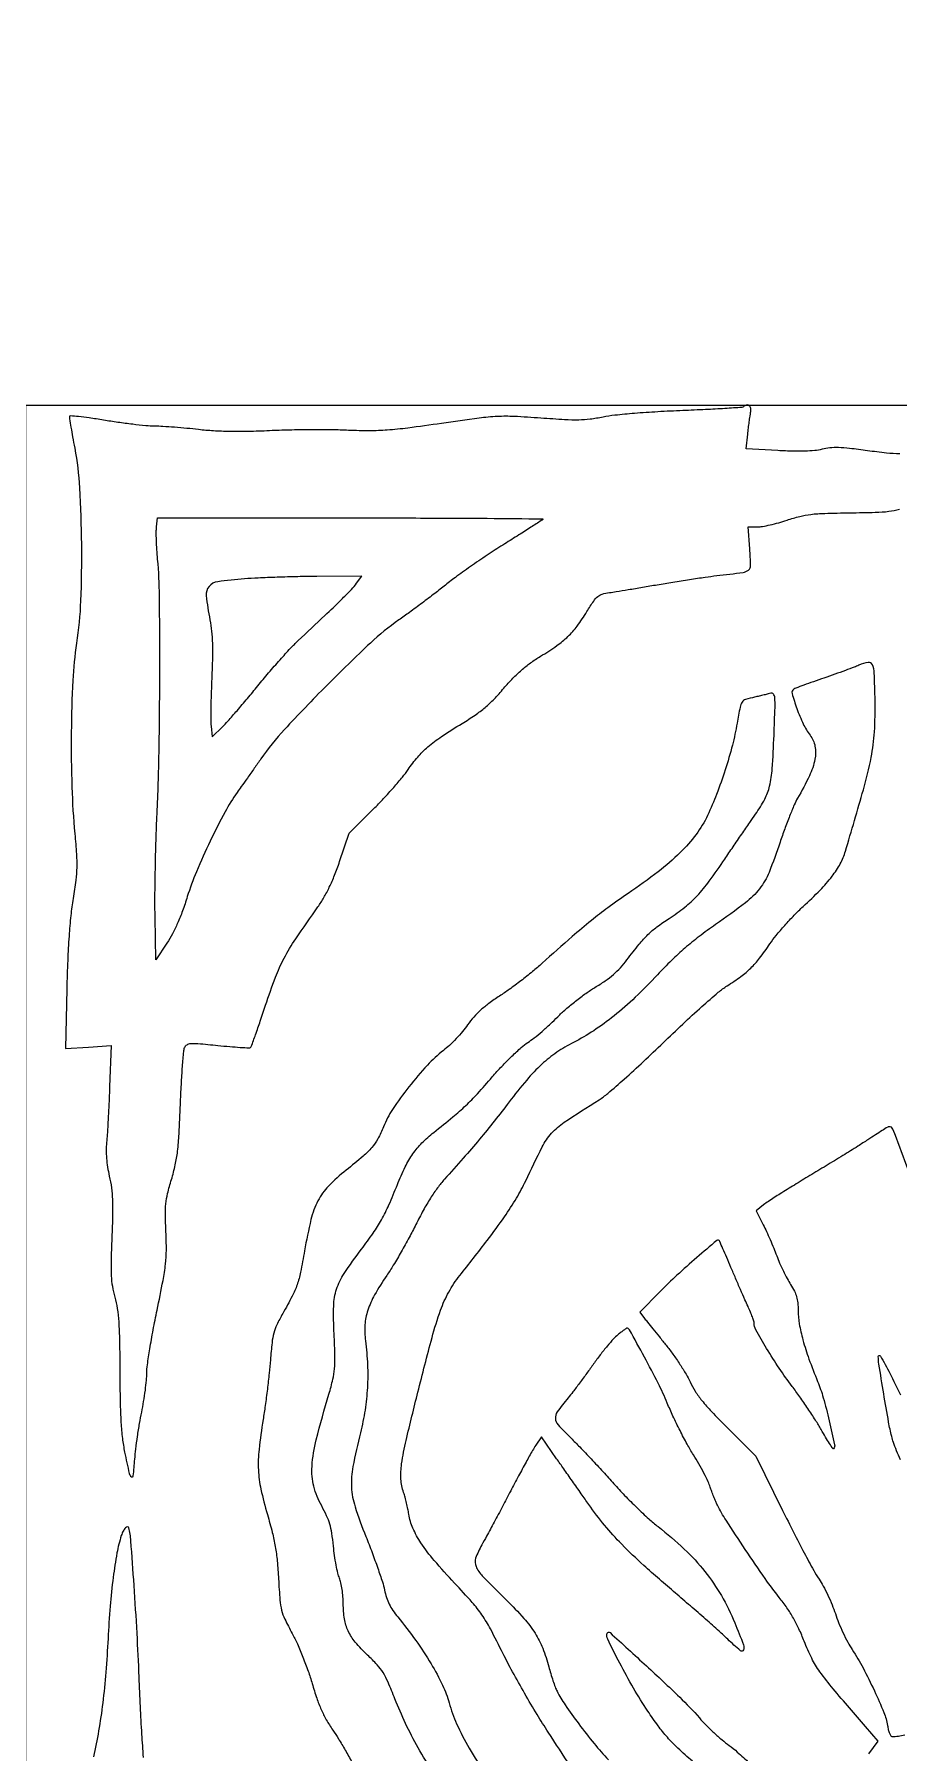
# Model space of a CAD drawing. Header units: millimetres. Extents: x 8 to 202, y 10 to 284.
# Drawn here: x 147.64 to 161.56, y 28.3 to 55.98 of the extents above; entities that cross this region are included whole.
import ezdxf

# ---------------------------------------------------------------- set-up
doc = ezdxf.new("R2010")
doc.units = ezdxf.units.MM
doc.layers.add('CUT', color=1, linetype='Continuous')
doc.layers.add('ENGRAVE', color=7, linetype='Continuous')

msp = doc.modelspace()

# ---------------------------------------------------------------- linework, layer by layer
at = {"layer": 'CUT'}
msp.add_lwpolyline([(147.5, 10), (187.5, 10), (187.5, 50), (147.5, 50)], close=True, dxfattribs=at)
at = {"layer": 'ENGRAVE'}
for points in [[(125.396, 20.721, 0.000011), (120.227, 20.732, 0.000328)], [(161.582, 49.219, -0.020179), (161.367, 49.234, -0.007355), (161.063, 49.271, 0.005401), (160.774, 49.307, 0.020747), (160.593, 49.321, 0.032276), (160.457, 49.316, 0.037537), (160.331, 49.294, -0.037013), (160.212, 49.273, -0.017622), (160.057, 49.263, -0.014212), (159.863, 49.263, -0.007384), (159.62, 49.273), (159.108, 49.303), (159.134, 49.537, -0.003302), (159.145, 49.635, -0.00301), (159.158, 49.736, -0.003011), (159.171, 49.826, -0.009762), (159.181, 49.886, 0.088939), (159.182, 49.953, 0.187951), (159.155, 49.997, 0.237376), (159.111, 50.006, 0.128671), (159.063, 49.977, -0.182175), (159.041, 49.968, -0.000693), (158.767, 49.95, -0.003422), (158.454, 49.933, -0.00213), (158.088, 49.917, 0.004682), (157.685, 49.897, 0.005806), (157.31, 49.871, 0.00595), (156.995, 49.842, 0.023528), (156.803, 49.812, -0.018344), (156.596, 49.778, -0.027293), (156.413, 49.765, -0.018755), (156.185, 49.77, -0.004361), (155.804, 49.795, 0.006511), (155.371, 49.822, 0.025616), (155.103, 49.822, 0.019836), (154.807, 49.794, 0.002807), (154.201, 49.71, -0.003447), (153.659, 49.636, -0.014024), (153.328, 49.602, -0.018891), (153.046, 49.592, -0.010547), (152.703, 49.599, 0.008403), (152.437, 49.607, 0.004096), (152.098, 49.607, 0.004062), (151.745, 49.603, 0.005862), (151.433, 49.592, -0.0061), (151.089, 49.58, -0.009435), (150.791, 49.58, -0.010775), (150.528, 49.59, -0.01426), (150.289, 49.611, 0.00538), (150.102, 49.631, 0.00437), (149.901, 49.648, 0.004417), (149.715, 49.661, 0.011447), (149.581, 49.666, -0.019931), (149.441, 49.674, -0.006019), (149.228, 49.696, -0.00602), (148.99, 49.727, -0.006513), (148.759, 49.763, 0.005564), (148.526, 49.8, 0.013543), (148.354, 49.821, 0.00915), (148.225, 49.83, 0.434812), (148.208, 49.814, 0.037707), (148.211, 49.783, 0.001018), (148.234, 49.649, 0.002111), (148.261, 49.492, 0.001445), (148.294, 49.313, -0.031642), (148.372, 48.671, -0.011941), (148.402, 47.765, -0.012046), (148.389, 46.851, -0.028182), (148.324, 46.171, 0.025707), (148.264, 45.571, 0.009886), (148.239, 44.733, 0.009973), (148.249, 43.854, 0.015725), (148.296, 43.101, -0.006718), (148.322, 42.773, -0.02329), (148.327, 42.56, -0.024962), (148.311, 42.355, -0.008605), (148.269, 42.06, 0.01438), (148.232, 41.786, 0.008356), (148.203, 41.454, 0.007156), (148.182, 41.063, 0.00451), (148.167, 40.607), (148.145, 39.642), (148.514, 39.666), (148.883, 39.69), (148.857, 39.028, -0.002105), (148.846, 38.757, -0.002209), (148.832, 38.491, -0.002116), (148.819, 38.261, -0.009858), (148.807, 38.129, 0.026099), (148.801, 38.007, 0.020223), (148.807, 37.874, 0.018995), (148.824, 37.734, 0.016447), (148.852, 37.588, -0.022621), (148.886, 37.4, -0.023034), (148.902, 37.211, -0.015957), (148.905, 36.969, -0.004628), (148.893, 36.597, 0.004035), (148.88, 36.208, 0.018806), (148.883, 35.983, 0.030114), (148.901, 35.814, 0.026141), (148.941, 35.64, -0.031493), (148.98, 35.457, -0.0206), (149.003, 35.243, -0.012532), (149.016, 34.938, -0.002999), (149.021, 34.433, 0.00365), (149.027, 33.955, 0.010164), (149.04, 33.621, 0.0142), (149.063, 33.364, 0.021768), (149.099, 33.143, 0.003363), (149.172, 32.801, 0.188255), (149.208, 32.748, 0.571213), (149.238, 32.762, 0.006847), (149.262, 33.029, -0.011205), (149.279, 33.193, -0.005816), (149.306, 33.397, -0.005779), (149.339, 33.606, -0.008754), (149.373, 33.787, 0.009467), (149.405, 33.958, 0.0083), (149.432, 34.139, 0.008371), (149.451, 34.303, 0.0246), (149.456, 34.416, -0.034982), (149.465, 34.547, -0.005362), (149.505, 34.806, -0.00597), (149.558, 35.111, -0.005148), (149.621, 35.43, 0.003732), (149.717, 35.907, 0.019535), (149.758, 36.171, 0.027532), (149.771, 36.396, 0.012575), (149.764, 36.69, -0.008022), (149.755, 36.969, -0.030265), (149.763, 37.144, -0.034004), (149.791, 37.306, -0.012102), (149.853, 37.534, 0.018369), (149.914, 37.77, 0.024439), (149.951, 37.988, 0.016268), (149.975, 38.268, 0.003741), (149.997, 38.741, -0.003661), (150.012, 39.066, -0.005254), (150.03, 39.354, -0.002924), (150.05, 39.596, -0.07915), (150.065, 39.658, -0.146139), (150.104, 39.705, -0.131622), (150.164, 39.725, -0.038614), (150.278, 39.724, -0.002686), (150.6, 39.693, 0.003414), (150.793, 39.675, 0.005301), (150.96, 39.662, 0.001826), (151.104, 39.654, 0.154088), (151.125, 39.659, 0.168935), (151.139, 39.676, 0.001049), (151.207, 39.866, 0.004113), (151.283, 40.084, 0.002591), (151.369, 40.341, -0.011301), (151.528, 40.791, -0.031706), (151.666, 41.096, -0.026294), (151.855, 41.411, -0.00589), (152.212, 41.926, 0.023886), (152.307, 42.074, 0.018792), (152.395, 42.243, 0.016989), (152.48, 42.435, 0.012312), (152.561, 42.654), (152.717, 43.111), (153.108, 43.502, 0.008619), (153.27, 43.67, 0.007643), (153.432, 43.849, 0.007695), (153.574, 44.016, 0.023194), (153.663, 44.135, -0.028821), (153.818, 44.337, -0.038098), (153.983, 44.502, -0.029653), (154.201, 44.666, -0.010237), (154.534, 44.879, 0.013554), (154.743, 45.014, 0.024816), (154.905, 45.137, 0.025765), (155.049, 45.272, 0.015991), (155.205, 45.445, -0.015452), (155.351, 45.606, -0.022095), (155.49, 45.739, -0.023211), (155.635, 45.854, -0.020075), (155.797, 45.961, 0.016449), (156.059, 46.132, 0.038976), (156.239, 46.279, 0.041661), (156.386, 46.447, 0.021364), (156.544, 46.679, -0.00969), (156.653, 46.85, -0.069134), (156.719, 46.923, -0.105254), (156.79, 46.961, -0.03591), (156.905, 46.986, 0.005078), (157.013, 47.002, 0.000948), (157.21, 47.034, 0.001015), (157.44, 47.073, 0.000928), (157.677, 47.113, -0.002986), (157.927, 47.155, -0.002372), (158.198, 47.198, -0.002397), (158.45, 47.235, -0.006005), (158.634, 47.259, 0.003627), (159.058, 47.311, 0.13822), (159.145, 47.349, 0.231724), (159.179, 47.423, 0.012417), (159.167, 47.69), (159.142, 48.044), (159.293, 48.044, 0.044342), (159.372, 48.051, 0.012206), (159.494, 48.076, 0.012233), (159.632, 48.111, 0.012499), (159.767, 48.153, -0.019732), (159.972, 48.213, -0.032532), (160.15, 48.246, -0.021542), (160.375, 48.262, -0.004317), (160.778, 48.271, 0.004071), (161.188, 48.279, 0.023058), (161.406, 48.295, 0.036106), (161.576, 48.329, 0.020403)], [(156.278, 28.08, 0.004052), (155.921, 28.633, -0.009413), (155.742, 28.916, -0.005641), (155.54, 29.259, -0.005646), (155.346, 29.605, -0.009778), (155.194, 29.897, 0.006375), (154.989, 30.298, 0.029264), (154.854, 30.522, 0.030726), (154.696, 30.723, 0.007509), (154.412, 31.034, -0.011832), (154.084, 31.399, -0.030632), (153.871, 31.681, -0.042599), (153.741, 31.919, -0.06723), (153.676, 32.143, 0.013755), (153.661, 32.227, 0.008769), (153.64, 32.323, 0.008809), (153.616, 32.417, 0.016175), (153.592, 32.492, -0.070457), (153.549, 32.707, -0.04924), (153.56, 32.954, -0.023166), (153.632, 33.333, -0.003243), (153.822, 34.108, -0.003339), (154.049, 34.988, -0.021184), (154.187, 35.429, -0.040282), (154.319, 35.721, -0.040885), (154.496, 35.986, 0.003542), (154.939, 36.554, 0.011933), (155.217, 36.935, 0.017807), (155.409, 37.232, 0.024426), (155.558, 37.513, -0.007424), (155.824, 38.06, -0.067082), (155.974, 38.278, -0.062233), (156.18, 38.455, -0.005911), (156.739, 38.817, 0.035807), (156.881, 38.921, 0.005422), (157.146, 39.152, 0.006054), (157.454, 39.433, 0.005204), (157.771, 39.735, -0.005128), (158.088, 40.038, -0.005985), (158.395, 40.318, -0.005342), (158.66, 40.549, -0.035793), (158.801, 40.652, 0.016826), (159.024, 40.804, 0.036076), (159.183, 40.939, 0.034976), (159.324, 41.098, 0.014916), (159.49, 41.328, -0.021748), (159.592, 41.464, -0.010731), (159.731, 41.627, -0.010627), (159.883, 41.791, -0.015258), (160.025, 41.93, 0.013963), (160.3, 42.195, 0.030054), (160.492, 42.418, 0.038492), (160.624, 42.619, 0.052264), (160.707, 42.82, 0.003425), (160.997, 43.811, 0.02077), (161.122, 44.33, 0.033745), (161.175, 44.744, 0.019556), (161.185, 45.245, 0.004812), (161.172, 45.693, 0.098067), (161.141, 45.825, 0.340682), (161.071, 45.862, 0.065178), (160.924, 45.816, -0.017286), (160.85, 45.785, -0.002916), (160.707, 45.732, -0.003186), (160.538, 45.671, -0.002827), (160.362, 45.61, 0.002824), (160.191, 45.551, 0.003938), (160.038, 45.496, 0.002419), (159.911, 45.448, 0.050528), (159.874, 45.43, 0.330832), (159.848, 45.36, 0.017293), (159.925, 45.119, 0.025718), (160.028, 44.871, 0.051688), (160.138, 44.69, -0.117523), (160.217, 44.512, -0.095208), (160.216, 44.302, -0.061945), (160.127, 44.036, -0.020997), (159.936, 43.673, 0.030057), (159.883, 43.568, 0.007244), (159.809, 43.388, 0.007411), (159.729, 43.179, 0.007294), (159.655, 42.966, -0.016015), (159.477, 42.48, -0.070266), (159.324, 42.215, -0.063218), (159.097, 41.991, -0.011436), (158.617, 41.64, 0.010852), (158.351, 41.446, 0.015157), (158.122, 41.26, 0.015291), (157.907, 41.062, 0.011347), (157.681, 40.831, -0.014473), (157.322, 40.469, -0.020725), (156.981, 40.17, -0.023195), (156.653, 39.93, -0.029837), (156.329, 39.742, 0.033811), (156.058, 39.582, 0.036244), (155.817, 39.39, 0.030262), (155.574, 39.136, 0.014441), (155.291, 38.783, -0.006198), (155.055, 38.477, -0.006429), (154.814, 38.182, -0.006021), (154.552, 37.875, -0.004266), (154.251, 37.538, 0.025974), (154.138, 37.4, 0.017408), (154.024, 37.233, 0.015502), (153.908, 37.036, 0.011177), (153.79, 36.809, -0.009126), (153.682, 36.6, -0.006503), (153.554, 36.369, -0.006568), (153.426, 36.152, -0.013907), (153.32, 35.988, 0.021168), (153.125, 35.677, 0.050514), (153.015, 35.427, 0.061838), (152.969, 35.194, 0.049011), (152.977, 34.936, -0.021252), (153.01, 34.551, -0.024453), (153.008, 34.183, -0.024786), (152.97, 33.82, -0.023055), (152.896, 33.455, 0.014017), (152.775, 32.91, 0.060916), (152.752, 32.58, 0.064968), (152.81, 32.265, 0.017317), (152.984, 31.784, -0.005681), (153.084, 31.527, -0.005996), (153.176, 31.273, -0.005752), (153.25, 31.052, -0.026874), (153.284, 30.923, 0.028062), (153.316, 30.803, 0.034538), (153.36, 30.695, 0.033804), (153.419, 30.593, 0.025105), (153.496, 30.489, -0.017195), (153.787, 30.111, -0.020581), (154.033, 29.736, -0.022567), (154.22, 29.39, -0.047858), (154.325, 29.104, 0.042946), (154.445, 28.769, 0.022594), (154.648, 28.376, 0.020833), (154.911, 27.957, 0.018411)], [(154.066, 27.984, -0.015516), (153.825, 28.383, -0.01642), (153.622, 28.775, -0.018035), (153.452, 29.168, 0.008789), (153.341, 29.438, 0.037561), (153.26, 29.592, 0.045732), (153.164, 29.718, 0.017444), (153.01, 29.875, -0.027766), (152.814, 30.083, -0.064635), (152.699, 30.263, -0.070985), (152.639, 30.456, -0.03958), (152.62, 30.701, 0.019712), (152.615, 30.814, 0.016823), (152.602, 30.932, 0.017151), (152.582, 31.039, 0.045295), (152.559, 31.113, -0.041469), (152.533, 31.193, -0.010756), (152.505, 31.325, -0.010864), (152.48, 31.478, -0.010888), (152.461, 31.631, 0.012846), (152.435, 31.839, 0.033538), (152.402, 31.985, 0.037104), (152.352, 32.118, 0.019028), (152.272, 32.276, -0.066043), (152.146, 32.593, -0.077854), (152.117, 32.914, -0.046512), (152.185, 33.344, -0.009788), (152.389, 34.079, 0.012891), (152.453, 34.317, 0.038149), (152.48, 34.485, 0.028604), (152.486, 34.678, 0.004872), (152.472, 35.047, -0.01755), (152.466, 35.499, -0.072983), (152.511, 35.768, -0.069637), (152.633, 36.018, -0.015097), (152.914, 36.41, 0.012386), (153.101, 36.669, 0.023852), (153.236, 36.887, 0.022506), (153.355, 37.125, 0.009799), (153.491, 37.451, -0.018939), (153.618, 37.737, -0.038581), (153.742, 37.948, -0.043137), (153.887, 38.123, -0.030741), (154.077, 38.293, 0.005864), (154.387, 38.543, 0.016839), (154.594, 38.726, 0.017937), (154.781, 38.916, 0.007433), (155.02, 39.186, -0.011447), (155.173, 39.356, -0.010941), (155.336, 39.521, -0.010942), (155.486, 39.66, -0.037984), (155.591, 39.741, 0.023768), (155.692, 39.813, 0.009792), (155.821, 39.919, 0.009663), (155.955, 40.039, 0.012249), (156.074, 40.155, -0.020119), (156.202, 40.275, -0.012081), (156.362, 40.408, -0.012089), (156.528, 40.532, -0.02058), (156.673, 40.627, 0.016366), (156.838, 40.733, 0.027101), (156.97, 40.834, 0.029265), (157.082, 40.943, 0.023828), (157.189, 41.072, -0.00858), (157.386, 41.322, -0.028191), (157.527, 41.478, -0.03371), (157.671, 41.602, -0.016789), (157.869, 41.739, 0.024528), (158.119, 41.919, 0.036268), (158.319, 42.103, 0.029719), (158.515, 42.339, 0.010882), (158.765, 42.695, -0.001162), (158.897, 42.89, -0.00097), (159.037, 43.096, -0.000979), (159.166, 43.284, -0.002673), (159.258, 43.416, 0.031786), (159.408, 43.66, 0.064113), (159.487, 43.871, 0.041134), (159.529, 44.149, 0.006917), (159.557, 44.688, 0.001686), (159.573, 45.138, 0.027278), (159.57, 45.29, 0.134811), (159.548, 45.351, 0.323928), (159.505, 45.365, -0.010723), (159.462, 45.354, -0.002992), (159.396, 45.337, -0.003017), (159.32, 45.319, -0.003166), (159.245, 45.302, 0.02301), (159.1, 45.263, 0.16909), (159.043, 45.221, 0.100073), (159.011, 45.143, 0.005561), (158.963, 44.883, -0.020687), (158.886, 44.528, -0.013933), (158.77, 44.13, -0.013903), (158.632, 43.737, -0.020014), (158.487, 43.398, -0.04912), (158.302, 43.092, -0.03788), (158.045, 42.798, -0.0302), (157.692, 42.491, -0.014691), (157.207, 42.14, 0.008025), (156.882, 41.911, 0.013098), (156.615, 41.705, 0.009665), (156.308, 41.446, 0.002493), (155.823, 41.016, -0.011347), (155.667, 40.882, -0.007265), (155.481, 40.734, -0.0073), (155.294, 40.595, -0.013526), (155.137, 40.488, 0.014537), (154.966, 40.37, 0.025674), (154.832, 40.261, 0.029021), (154.722, 40.15, 0.02687), (154.623, 40.023, -0.022236), (154.542, 39.919, -0.013939), (154.438, 39.803, -0.013987), (154.329, 39.694, -0.024702), (154.233, 39.612, 0.042258), (153.974, 39.375, 0.019534), (153.678, 39.027, 0.019292), (153.415, 38.663, 0.052035), (153.266, 38.381, -0.027628), (153.177, 38.189, -0.054977), (153.082, 38.051, -0.038855), (152.94, 37.91, -0.008102), (152.667, 37.685, 0.032172), (152.381, 37.427, 0.073636), (152.212, 37.191, 0.060299), (152.1, 36.889, 0.016133), (151.996, 36.385, -0.007751), (151.931, 36.04, -0.033276), (151.876, 35.839, -0.03561), (151.796, 35.654, -0.009758), (151.645, 35.374, 0.016869), (151.55, 35.194, 0.047073), (151.501, 35.06, 0.037793), (151.472, 34.905, 0.007951), (151.446, 34.629, -0.007191), (151.427, 34.417, -0.003888), (151.397, 34.157, -0.003871), (151.362, 33.893, -0.006093), (151.328, 33.667, 0.012939), (151.263, 33.188, 0.038821), (151.252, 32.857, 0.042443), (151.293, 32.546, 0.017954), (151.398, 32.137, -0.00957), (151.476, 31.851, -0.019223), (151.525, 31.621, -0.019421), (151.556, 31.391, -0.009987), (151.577, 31.1, 0.005943), (151.6, 30.761, 0.041869), (151.626, 30.598, 0.051287), (151.678, 30.455, 0.011408), (151.797, 30.223, -0.018838), (151.88, 30.054, -0.010117), (151.97, 29.84, -0.010025), (152.054, 29.617, -0.014618), (152.119, 29.416, 0.011681), (152.193, 29.181, 0.022457), (152.265, 28.997, 0.02518), (152.347, 28.834, 0.019918), (152.451, 28.667, -0.012136), (152.542, 28.526, -0.006095), (152.651, 28.344, -0.006048), (152.759, 28.152, -0.008911)], [(161.911, 37.185, 0.000752), (161.473, 38.344, 0.343931), (161.407, 38.384, 0.107862), (161.389, 38.378, 0.001699), (161.297, 38.321, 0.00441), (161.191, 38.254, 0.002897), (161.069, 38.175, -0.005476), (160.908, 38.071, -0.001759), (160.665, 37.92, -0.001755), (160.395, 37.754, -0.001964), (160.133, 37.596, 0.002646), (159.885, 37.445, 0.003314), (159.657, 37.304, 0.002672), (159.467, 37.182, 0.025715), (159.389, 37.126), (159.27, 37.03), (159.384, 36.805, -0.009704), (159.435, 36.699, -0.00511), (159.494, 36.566, -0.005082), (159.553, 36.428, -0.007802), (159.6, 36.307, 0.013464), (159.648, 36.189, 0.009503), (159.708, 36.059, 0.0096), (159.77, 35.937, 0.019879), (159.824, 35.844, -0.024603), (159.885, 35.737, -0.047201), (159.921, 35.645, -0.046702), (159.939, 35.548, -0.023574), (159.945, 35.422, 0.044), (159.964, 35.209, 0.023211), (160.023, 34.95, 0.019267), (160.12, 34.643, 0.011169), (160.259, 34.282, -0.028798), (160.35, 34.02, -0.011207), (160.446, 33.648, -0.004183), (160.533, 33.263, -0.25511), (160.514, 33.198, -0.476748), (160.505, 33.199, -0.00234), (160.451, 33.283, -0.007513), (160.388, 33.384, -0.004424), (160.317, 33.507, 0.012077), (160.226, 33.657, 0.005866), (160.103, 33.844, 0.005814), (159.971, 34.036, 0.008345), (159.849, 34.203, -0.014536), (159.641, 34.495, -0.012253), (159.438, 34.815, -0.007711), (159.266, 35.112, -0.128196), (159.238, 35.221, 0.080853), (159.233, 35.251, 0.00835), (159.209, 35.32, 0.010219), (159.177, 35.4, 0.008), (159.139, 35.487, -0.003455), (159.089, 35.597, -0.001135), (159.017, 35.761, -0.001131), (158.939, 35.943, -0.001279), (158.864, 36.119, 0.001421), (158.795, 36.279, 0.002225), (158.735, 36.417, 0.000587), (158.682, 36.537, 0.081896), (158.674, 36.55, 0.4022), (158.635, 36.552, 0.001978), (158.312, 36.276, 0.008257), (157.994, 35.992, 0.011954), (157.723, 35.73), (157.394, 35.397), (157.473, 35.296, 0.003353), (157.519, 35.238, 0.000578), (157.607, 35.128, 0.000629), (157.711, 34.999, 0.000562), (157.819, 34.866, -0.014436), (157.93, 34.721, -0.011198), (158.042, 34.557, -0.011356), (158.14, 34.399, -0.026659), (158.205, 34.276, 0.034555), (158.287, 34.124, 0.028819), (158.395, 33.974, 0.020336), (158.551, 33.796, 0.006733), (158.795, 33.548), (159.266, 33.08), (159.695, 32.206, 0.003581), (159.871, 31.854, 0.004088), (160.045, 31.52, 0.003707), (160.196, 31.239, 0.022983), (160.282, 31.1, -0.025384), (160.349, 30.987, -0.012875), (160.424, 30.84, -0.012756), (160.492, 30.684, -0.018579), (160.545, 30.542, 0.018623), (160.597, 30.399, 0.012077), (160.668, 30.238, 0.012146), (160.745, 30.084, 0.022454), (160.816, 29.963, -0.022183), (160.991, 29.667, -0.013236), (161.173, 29.3, -0.011926), (161.326, 28.95, -0.057295), (161.385, 28.74, 0.02083), (161.398, 28.673, 0.0319), (161.416, 28.616, 0.033111), (161.436, 28.574, 0.273792), (161.453, 28.564, 0.067994), (161.664, 28.593, 0.005323)], [(161.083, 28.286), (161.235, 28.487), (161.031, 28.723, -0.002228), (160.512, 29.33, -0.019936), (160.296, 29.606, -0.039413), (160.165, 29.823, -0.024101), (160.043, 30.097, 0.015682), (159.959, 30.296, 0.02109), (159.869, 30.471, 0.021467), (159.766, 30.635, 0.017226), (159.642, 30.803, -0.01547), (159.416, 31.106, -0.004787), (159.094, 31.577, -0.004092), (158.785, 32.046, -0.027231), (158.646, 32.289, -0.0149), (158.618, 32.349, -0.007335), (158.586, 32.426, -0.007271), (158.555, 32.508, -0.010517), (158.53, 32.581, 0.035337), (158.496, 32.667, 0.009128), (158.429, 32.802, 0.009242), (158.346, 32.953, 0.009293), (158.258, 33.101, -0.015043), (158.159, 33.271, -0.007433), (158.043, 33.491, -0.007369), (157.93, 33.724, -0.010686), (157.838, 33.933, 0.018077), (157.691, 34.252, 0.0074), (157.47, 34.675, 0.001733), (157.229, 35.115, 0.293317), (157.184, 35.14, 0.143741), (157.179, 35.138, 0.000649), (157.139, 35.108, 0.003009), (157.094, 35.074, 0.001887), (157.042, 35.033, 0.041835), (156.973, 34.969, 0.009965), (156.871, 34.851, 0.010177), (156.759, 34.711, 0.009899), (156.651, 34.565, -0.003489), (156.542, 34.413, -0.003014), (156.425, 34.255, -0.003034), (156.318, 34.113, -0.008818), (156.241, 34.017, 0.014701), (156.065, 33.79, 0.177659), (156.036, 33.686, 0.168723), (156.079, 33.585, 0.01296), (156.288, 33.368, -0.006894), (156.428, 33.227, -0.002963), (156.611, 33.034, -0.002931), (156.803, 32.827, -0.003867), (156.976, 32.635, 0.010556), (157.151, 32.447, 0.008121), (157.349, 32.249, 0.008222), (157.54, 32.069, 0.01932), (157.691, 31.943, -0.024549), (158.112, 31.582, -0.035131), (158.445, 31.22, -0.037241), (158.709, 30.832, -0.033309), (158.924, 30.395, -0.005176), (159.066, 30.041, -0.196161), (159.064, 29.957, -0.507313), (159.015, 29.946, -0.012116), (158.811, 30.13, 0.007206), (158.673, 30.258, 0.002098), (158.456, 30.451, 0.002108), (158.21, 30.666, 0.002254), (157.968, 30.874, -0.006392), (157.459, 31.32, -0.016339), (157.105, 31.659, -0.020894), (156.829, 31.966, -0.01972), (156.574, 32.3, 0.000031), (156.452, 32.474, 0.000019), (156.31, 32.676, 0.000019), (156.17, 32.875, 0.000035), (156.056, 33.038), (155.81, 33.389), (155.72, 33.256, 0.019447), (155.669, 33.172, 0.00239), (155.564, 32.984, 0.002825), (155.443, 32.759, 0.00233), (155.316, 32.518, -0.001377), (155.184, 32.268, -0.001314), (155.049, 32.014, -0.001302), (154.928, 31.79, -0.004693), (154.85, 31.649, 0.043375), (154.752, 31.436, 0.193034), (154.758, 31.302, 0.087986), (154.859, 31.152, 0.00526), (155.245, 30.763, -0.016224), (155.528, 30.466, -0.040423), (155.709, 30.226, -0.047343), (155.832, 29.985, -0.030767), (155.929, 29.687, 0.009792), (155.96, 29.576, 0.008781), (155.997, 29.462, 0.00884), (156.033, 29.361, 0.0271), (156.062, 29.294, 0.031822), (156.194, 29.072, 0.010866), (156.413, 28.766, 0.011046), (156.66, 28.451, 0.016366), (156.891, 28.187, -0.01549)], [(161.592, 33.02, -0.00843), (161.531, 33.166, -0.008509), (161.481, 33.301, -0.02454), (161.452, 33.396, -0.016945), (161.403, 33.627, -0.002673), (161.324, 34.084, -0.001522), (161.246, 34.559, -0.04339), (161.237, 34.683, -0.761331), (161.27, 34.691, -0.011127), (161.423, 34.413, -0.013006), (161.593, 34.064, -0.015461)], [(149.403, 28.228, -0.00276), (149.377, 28.602, -0.003257), (149.353, 29.047, -0.002688), (149.332, 29.521, 0.004264), (149.299, 30.226, 0.003246), (149.251, 30.997, 0.001762), (149.199, 31.716, 0.038289), (149.167, 31.925, 0.376228), (149.146, 31.94, 0.176489), (149.114, 31.925, 0.071874), (149.075, 31.871, 0.044943), (149.045, 31.8, 0.032158), (148.975, 31.519, 0.01289), (148.914, 31.127, 0.011558), (148.865, 30.661, 0.008472), (148.831, 30.142, -0.008001), (148.796, 29.599, -0.010559), (148.746, 29.105, -0.011504), (148.68, 28.653, -0.014208), (148.597, 28.236, 0.028802)], [(158.243, 28.165, -0.010549), (158.009, 28.376, -0.022014), (157.839, 28.551, -0.023098), (157.689, 28.736, -0.012894), (157.524, 28.973, -0.01389), (157.295, 29.343, -0.01163), (157.072, 29.747, -0.005362), (156.878, 30.13, -0.197759), (156.871, 30.226, -0.542029), (156.916, 30.237, -0.001298), (157.503, 29.7, -0.006055), (158.038, 29.197, -0.022539), (158.356, 28.862, 0.017289), (158.459, 28.75, 0.010731), (158.588, 28.626, 0.010763), (158.72, 28.51, 0.019064), (158.835, 28.42, -0.025641), (158.966, 28.314, -0.007035), (159.161, 28.135, -0.007092)]]:
    msp.add_lwpolyline(points, format="xyb", dxfattribs=at)
for points in [[(155.833, 48.163, -0.04111), (155.809, 48.145, -0.000464), (155.641, 48.037, -0.001431), (155.447, 47.914, -0.000932), (155.221, 47.772, 0.006914), (154.971, 47.611, 0.005205), (154.7, 47.427, 0.005264), (154.448, 47.248, 0.012079), (154.264, 47.107, -0.005139), (154.093, 46.973, -0.003135), (153.889, 46.818, -0.003141), (153.685, 46.667, -0.005564), (153.515, 46.545, 0.036385), (153.057, 46.174, 0.008633), (152.353, 45.49, 0.008743), (151.672, 44.78, 0.034465), (151.292, 44.308, -0.000624), (151.186, 44.156, -0.000575), (151.076, 44, -0.000574), (150.978, 43.861, -0.001906), (150.913, 43.769, 0.032362), (150.715, 43.453, 0.011946), (150.476, 42.984, 0.012141), (150.255, 42.491, 0.024087), (150.108, 42.089, -0.011401), (150.031, 41.86, -0.016227), (149.951, 41.661, -0.018231), (149.868, 41.488, -0.025114), (149.78, 41.34), (149.602, 41.072), (149.589, 41.759, -0.006809), (149.587, 42.09, -0.002972), (149.593, 42.531, -0.00294), (149.605, 42.999, -0.00392), (149.621, 43.424, 0.007716), (149.653, 44.41, 0.003555), (149.665, 45.694, 0.002872), (149.66, 46.928, 0.020487), (149.63, 47.524, -0.007155), (149.618, 47.678, -0.007326), (149.611, 47.831, -0.00714), (149.608, 47.965, -0.030286), (149.613, 48.044), (149.629, 48.189), (152.746, 48.189, -0.000791), (153.939, 48.187, -0.001339), (154.938, 48.182, -0.000108), (155.829, 48.174, -0.683465)], [(151.027, 47.207, 0.014653), (150.597, 47.161, 0.186465), (150.458, 47.084, 0.205578), (150.413, 46.937, 0.018269), (150.472, 46.545, -0.021259), (150.499, 46.364, -0.017139), (150.512, 46.167, -0.013594), (150.513, 45.929, -0.006221), (150.502, 45.62, 0.003603), (150.493, 45.373, 0.00415), (150.487, 45.137, 0.003732), (150.485, 44.937, 0.023993), (150.49, 44.836), (150.506, 44.665), (150.673, 44.824, 0.018779), (150.762, 44.917, 0.004013), (150.909, 45.084, 0.004189), (151.077, 45.281, 0.003979), (151.244, 45.484, -0.006177), (151.417, 45.692, -0.005499), (151.602, 45.904, -0.005525), (151.772, 46.091, -0.016924), (151.894, 46.212, 0.001194), (152.325, 46.619, 0.004911), (152.584, 46.868, 0.007113), (152.75, 47.037, 0.035904), (152.835, 47.138), (152.917, 47.253), (152.196, 47.247, 0.003645), (151.887, 47.242, 0.002936), (151.555, 47.233, 0.002967), (151.249, 47.22, 0.007601)]]:
    msp.add_lwpolyline(points, format="xyb", close=True, dxfattribs=at)

doc.saveas('drawing.dxf')
